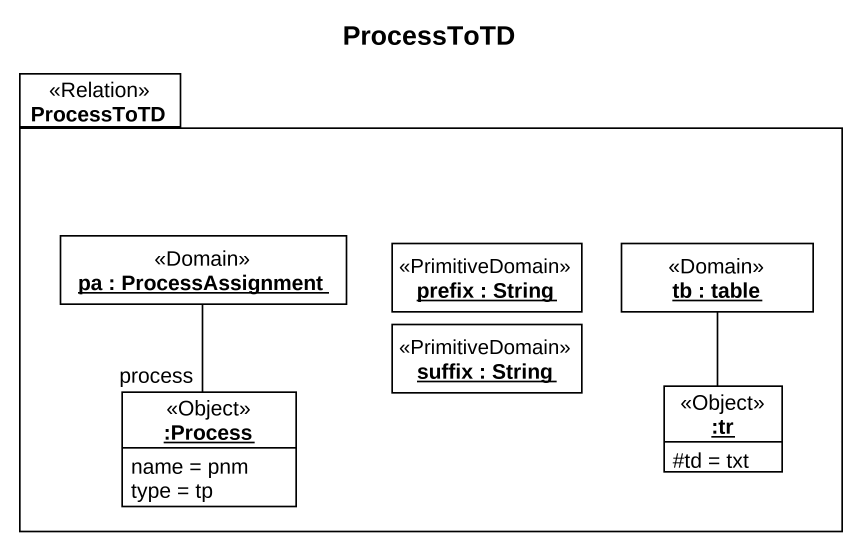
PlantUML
@startuml
title ProcessToTD
hide circle
hide empty members
skinparam classAttributeIconSize 0
package ProcessToTD <<Relation>> {
  object "pa : ProcessAssignment" as pa <<Domain>>
  object "prefix : String" as prefix <<PrimitiveDomain>>
  object "tb : table" as tb <<Domain>>
  object ":Process" as Process_ <<Object>> {
    name = pnm
    type = tp
  }
  object "suffix : String" as suffix <<PrimitiveDomain>>
  object ":tr" as tr <<Object>> {
    #td = txt
  }
}
pa -- Process_ : process
tb -- tr
@enduml
